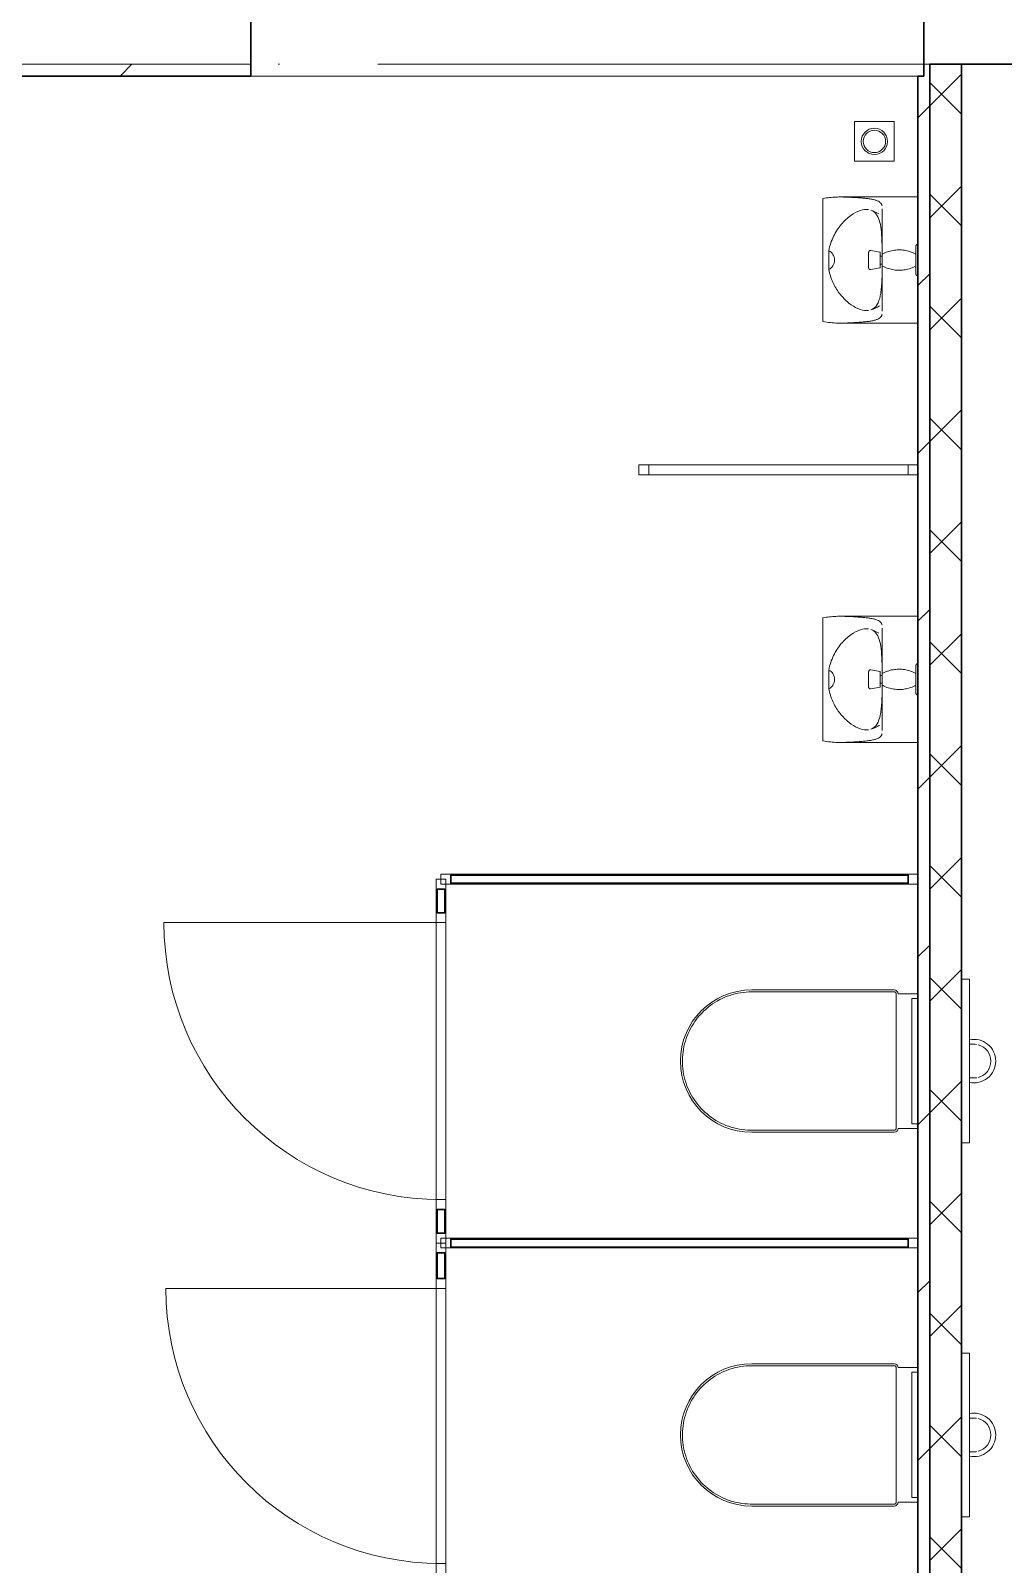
# Model space of a CAD drawing. Header units: millimetres. Extents: x -586848 to 520591, y -385801 to 675781.
# Drawn here: x 114362 to 116819, y 625079 to 628956 of the extents above; entities that cross this region are included whole.
import ezdxf

# ---------------------------------------------------------------- set-up
doc = ezdxf.new("R2010")
doc.units = ezdxf.units.MM
doc.linetypes.add('ADSK_Линия сетки', pattern=[25, 20, -2.5, 0, -2.5])
for name, color, linetype, lineweight in [('Витраж', 7, 'Continuous', 9), ('Двери', 252, 'Continuous', 9), ('Оси', 252, 'Continuous', 9), ('Сантехника', 252, 'Continuous', 9), ('Стены внутренние', 7, 'Continuous', 18), ('Стены наружные', 7, 'Continuous', 18), ('Стены разрез', 7, 'Continuous', 30)]:
    doc.layers.add(name, color=color, linetype=linetype, lineweight=lineweight)

# ---------------------------------------------------------------- blocks, each defined once
blk = doc.blocks.new('2 этаж')
at = {"layer": 'Витраж', "color": 251, "true_color": 0x636466, "extrusion": (0, 0, -1)}
for p, q in [((116701, -4851.8), (116701, -4876.8)), ((116726, -4851.8), (116701, -4851.8)), ((116701, -4876.8), (116726, -4876.8)), ((116726, -4876.8), (116726, -4851.8))]:
    blk.add_line(p, q, dxfattribs=at)
at = {"layer": 'Витраж', "color": 251, "true_color": 0x636466}
for p, q in [((116726, -4876.8), (116726, -4851.8)), ((116726, -4851.8), (117381, -4851.8)), ((117381, -4876.8), (116726, -4876.8)), ((117381, -4851.8), (117381, -4876.8)), ((117406, -4851.8), (117381, -4851.8)), ((117381, -4851.8), (117381, -4876.8)), ((117381, -4876.8), (117406, -4876.8)), ((116226, -5886.8), (117381, -5886.8)), ((116188.5, -5924.3), (116188.5, -5984.3)), ((116213.5, -5924.3), (116213.5, -5984.3)), ((116226, -5911.8), (117381, -5911.8)), ((116188.5, -6009.3), (116188.5, -6709.3)), ((116213.5, -6009.3), (116213.5, -6709.3)), ((116188.5, -6734.3), (116188.5, -6794.3)), ((116213.5, -6734.3), (116213.5, -6794.3)), ((116226, -6806.8), (117381, -6806.8)), ((116188.5, -6844.3), (116188.5, -6909.3)), ((116213.5, -6844.3), (116213.5, -6909.3)), ((116226, -6831.8), (117381, -6831.8)), ((116188.5, -6934.3), (116188.5, -7629.3)), ((116213.5, -6934.3), (116213.5, -7629.3))]:
    blk.add_line(p, q, dxfattribs=at)
at = {"layer": 'Витраж', "color": 251, "lineweight": 18, "true_color": 0x636466, "extrusion": (0, 0, -1)}
for p, q in [((116226, -5886.8), (116201, -5886.8)), ((116201, -5886.8), (116201, -5911.8)), ((116226, -5911.8), (116226, -5886.8)), ((116213.5, -5899.3), (116188.5, -5899.3)), ((116188.5, -5899.3), (116188.5, -5924.3)), ((116188.5, -5924.3), (116213.5, -5924.3)), ((116201, -5911.8), (116226, -5911.8)), ((116213.5, -5924.3), (116213.5, -5899.3)), ((116213.5, -5984.3), (116188.5, -5984.3)), ((116188.5, -5984.3), (116188.5, -6009.3)), ((116188.5, -6009.3), (116213.5, -6009.3)), ((116213.5, -6009.3), (116213.5, -5984.3)), ((116213.5, -6709.3), (116188.5, -6709.3)), ((116188.5, -6709.3), (116188.5, -6734.3)), ((116188.5, -6734.3), (116213.5, -6734.3)), ((116213.5, -6734.3), (116213.5, -6709.3)), ((116213.5, -6819.3), (116188.5, -6819.3)), ((116188.5, -6819.3), (116188.5, -6844.3)), ((116226, -6806.8), (116201, -6806.8)), ((116201, -6806.8), (116201, -6831.8)), ((116213.5, -6844.3), (116213.5, -6819.3)), ((116226, -6831.8), (116226, -6806.8)), ((116188.5, -6844.3), (116213.5, -6844.3)), ((116201, -6831.8), (116226, -6831.8)), ((116213.5, -6909.3), (116188.5, -6909.3)), ((116188.5, -6909.3), (116188.5, -6934.3)), ((116188.5, -6934.3), (116213.5, -6934.3)), ((116213.5, -6934.3), (116213.5, -6909.3)), ((116213.5, -7629.3), (116188.5, -7629.3)), ((116188.5, -7629.3), (116188.5, -7654.3)), ((116213.5, -7654.3), (116213.5, -7629.3))]:
    blk.add_line(p, q, dxfattribs=at)
at = {"layer": 'Витраж', "color": 251, "lineweight": 18, "true_color": 0x636466}
for p, q in [((117406, -5886.8), (117381, -5886.8)), ((117381, -5886.8), (117381, -5911.8)), ((117406, -5911.8), (117406, -5886.8)), ((117381, -5911.8), (117406, -5911.8)), ((116213.5, -6794.3), (116188.5, -6794.3)), ((116188.5, -6794.3), (116188.5, -6819.3)), ((116188.5, -6819.3), (116213.5, -6819.3)), ((116213.5, -6819.3), (116213.5, -6794.3)), ((117406, -6806.8), (117381, -6806.8)), ((117381, -6806.8), (117381, -6831.8)), ((117406, -6831.8), (117406, -6806.8)), ((117381, -6831.8), (117406, -6831.8))]:
    blk.add_line(p, q, dxfattribs=at)
at = {"layer": 'Двери', "color": 251, "true_color": 0x636466}
for p, q in [((116188.5, -6009.3), (115501, -6009.3)), ((116188.5, -6934.3), (115506, -6934.3))]:
    blk.add_line(p, q, dxfattribs=at)
for centre, radius in [((116201, -6009.3), 700), ((116201, -6934.3), 695)]:
    blk.add_arc(centre, radius, 180, 270, dxfattribs=at)
at = {"layer": 'Оси', "color": 251, "linetype": 'ADSK_Линия сетки', "ltscale": 100, "true_color": 0x636466}
blk.add_line((170543.3, -3839.3), (93565.9, -3839.3), dxfattribs=at)
at = {"layer": 'Сантехника', "color": 251, "true_color": 0x636466}
for p, q in [((117246, -3984.3), (117246, -4084.3)), ((117346, -3984.3), (117246, -3984.3)), ((117346, -4084.3), (117346, -3984.3)), ((117246, -4084.3), (117346, -4084.3)), ((117166, -4489.8), (117166, -4178.7)), ((117406, -4174.8), (117208.9, -4174.8)), ((117315.8, -4224.3), (117315.8, -4325.6)), ((117180.8, -4334.3), (117180.8, -4310.7)), ((117180.8, -4357.8), (117180.8, -4334.3)), ((117311, -4314.3), (117287.3, -4310.1)), ((117311, -4334.3), (117311, -4314.3)), ((117316, -4324.3), (117311, -4324.3)), ((117311, -4354.3), (117311, -4334.3)), ((117315.6, -4310.4), (117315.6, -4325.6)), ((117316, -4319.3), (117316, -4334.3)), ((117316, -4334.3), (117316, -4349.3)), ((117287.3, -4358.4), (117311, -4354.3)), ((117311, -4344.3), (117316, -4344.3)), ((117315.6, -4342.9), (117315.6, -4358.1)), ((117315.8, -4342.9), (117315.8, -4444.3)), ((117208.9, -4493.7), (117406, -4493.7)), ((117166, -5549.8), (117166, -5238.7)), ((117406, -5234.8), (117208.9, -5234.8)), ((117315.8, -5284.3), (117315.8, -5385.6)), ((117180.8, -5394.3), (117180.8, -5370.7)), ((117311, -5374.3), (117287.3, -5370.1)), ((117311, -5394.3), (117311, -5374.3)), ((117316, -5384.3), (117311, -5384.3)), ((117315.6, -5370.4), (117315.6, -5385.6)), ((117316, -5379.3), (117316, -5394.3)), ((117180.8, -5417.8), (117180.8, -5394.3)), ((117287.3, -5418.4), (117311, -5414.3)), ((117311, -5414.3), (117311, -5394.3)), ((117311, -5404.3), (117316, -5404.3)), ((117315.6, -5402.9), (117315.6, -5418.1)), ((117315.8, -5402.9), (117315.8, -5504.3)), ((117316, -5394.3), (117316, -5409.3)), ((117208.9, -5553.7), (117406, -5553.7)), ((117346, -6179.3), (116986, -6179.3)), ((117346, -6184.3), (116986, -6184.3)), ((117351, -6529.3), (117351, -6189.3)), ((117406, -6189.3), (117356, -6189.3)), ((117391, -6517.5), (117391, -6201)), ((117391, -6201), (117406, -6201)), ((116986, -6534.3), (117346, -6534.3)), ((116986, -6539.3), (117346, -6539.3)), ((117356, -6529.3), (117406, -6529.3)), ((117406, -6517.5), (117391, -6517.5)), ((117346, -7124.3), (116986, -7124.3)), ((117346, -7129.3), (116986, -7129.3)), ((117351, -7474.3), (117351, -7134.3)), ((117406, -7134.3), (117356, -7134.3)), ((117391, -7462.5), (117391, -7146)), ((117391, -7146), (117406, -7146)), ((116986, -7479.3), (117346, -7479.3)), ((117356, -7474.3), (117406, -7474.3)), ((117406, -7462.5), (117391, -7462.5)), ((116986, -7484.3), (117346, -7484.3))]:
    blk.add_line(p, q, dxfattribs=at)
at = {"layer": 'Сантехника', "color": 251, "lineweight": 9, "true_color": 0x636466}
for p, q in [((117536, -6152.5), (117516, -6152.5)), ((117536, -6177.5), (117536, -6152.5)), ((117536, -6177.5), (117536, -6541)), ((117536, -6566), (117536, -6541)), ((117516, -6566), (117536, -6566)), ((117536, -7097.5), (117516, -7097.5)), ((117536, -7122.5), (117536, -7097.5)), ((117536, -7122.5), (117536, -7486)), ((117516, -7511), (117536, -7511)), ((117536, -7511), (117536, -7486))]:
    blk.add_line(p, q, dxfattribs=at)
at = {"layer": 'Сантехника', "color": 251, "true_color": 0x636466, "flags": 128}
for points in [[(117307.4, -4217.4), (117302.2, -4214.6), (117296.8, -4212.1), (117291.3, -4209.7), (117287.3, -4208.2)], [(117401, -4299.3), (117401, -4299.1), (117401, -4298.9), (117401, -4298.7), (117401.1, -4298.5), (117401.1, -4298.3), (117401.1, -4298.1), (117401.2, -4297.9), (117401.3, -4297.7), (117401.3, -4297.5), (117401.4, -4297.3), (117401.5, -4297.1), (117401.6, -4296.9), (117401.7, -4296.8), (117401.8, -4296.6), (117401.9, -4296.4), (117402, -4296.3), (117402.1, -4296.1), (117402.2, -4296), (117402.4, -4295.8), (117402.5, -4295.7), (117402.7, -4295.5), (117402.8, -4295.4), (117403, -4295.3), (117403.1, -4295.2), (117403.3, -4295), (117403.5, -4294.9), (117403.6, -4294.8), (117403.8, -4294.8), (117404, -4294.7), (117404.2, -4294.6), (117404.4, -4294.5), (117404.6, -4294.5), (117404.8, -4294.4), (117405, -4294.4), (117405.2, -4294.3), (117405.4, -4294.3), (117405.6, -4294.3), (117405.8, -4294.3), (117406, -4294.3), (117406, -4294.3)], [(117401, -4319), (117401, -4318.1), (117401, -4316.9), (117401, -4315.7), (117401, -4314.5), (117401, -4313.4), (117401, -4312.2), (117401, -4311.2), (117401, -4310.1), (117401, -4309.1), (117401, -4308.2), (117401, -4307.3), (117401, -4306.4), (117401, -4305.6), (117401, -4304.8), (117401, -4304.1), (117401, -4303.4), (117401, -4302.7), (117401, -4302.2), (117401, -4301.6), (117401, -4301.2), (117401, -4300.7), (117401, -4300.3), (117401, -4300), (117401, -4299.8), (117401, -4299.6), (117401, -4299.4), (117401, -4299.3), (117401, -4299.3)], [(117401, -4299.3), (117401, -4299.3), (117401, -4299.4), (117401, -4299.5), (117401, -4299.7), (117401, -4300), (117401, -4300.3), (117401, -4300.6), (117401, -4301), (117401, -4301.5), (117401, -4302), (117401, -4302.6), (117401, -4303.2), (117401, -4303.9), (117401, -4304.6), (117401, -4305.4), (117401, -4306.2), (117401, -4307), (117401, -4307.9), (117401, -4308.9), (117401, -4309.9), (117401, -4310.9), (117401, -4312), (117401, -4313), (117401, -4314.2), (117401, -4315.3), (117401, -4316.5), (117401, -4317.8), (117401, -4319), (117401, -4320.3), (117401, -4321.6), (117401, -4322.9), (117401, -4324.2), (117401, -4325.6), (117401, -4326.9), (117401, -4328.3), (117401, -4329.7), (117401, -4331.1), (117401, -4332.5), (117401, -4333.9), (117401, -4334.3)], [(117281.5, -4315), (117281.5, -4314.8), (117281.5, -4314.6), (117281.5, -4314.4), (117281.5, -4314.2), (117281.6, -4314), (117281.6, -4313.8), (117281.7, -4313.6), (117281.7, -4313.4), (117281.8, -4313.2), (117281.9, -4313.1), (117281.9, -4312.9), (117282, -4312.7), (117282.1, -4312.5), (117282.2, -4312.3), (117282.3, -4312.2), (117282.5, -4312), (117282.6, -4311.9), (117282.7, -4311.7), (117282.8, -4311.6), (117283, -4311.4), (117283.1, -4311.3), (117283.3, -4311.1), (117283.4, -4311), (117283.6, -4310.9), (117283.8, -4310.8), (117283.9, -4310.7), (117284.1, -4310.6), (117284.3, -4310.5), (117284.5, -4310.4), (117284.7, -4310.3), (117284.8, -4310.3), (117285, -4310.2), (117285.2, -4310.2), (117285.4, -4310.1), (117285.6, -4310.1), (117285.8, -4310), (117286, -4310), (117286.2, -4310), (117286.4, -4310), (117286.6, -4310), (117286.8, -4310), (117287, -4310), (117287.2, -4310.1), (117287.3, -4310.1)], [(117281.5, -4334.3), (117281.5, -4333.5), (117281.5, -4332.7), (117281.5, -4331.9), (117281.5, -4331.2), (117281.5, -4330.4), (117281.5, -4329.7), (117281.5, -4328.9), (117281.5, -4328.2), (117281.5, -4327.5), (117281.5, -4326.8), (117281.5, -4326.1), (117281.5, -4325.4), (117281.5, -4324.7), (117281.5, -4324), (117281.5, -4323.4), (117281.5, -4322.8), (117281.5, -4322.1), (117281.5, -4321.6), (117281.5, -4321), (117281.5, -4320.4), (117281.5, -4319.9), (117281.5, -4319.4), (117281.5, -4318.9), (117281.5, -4318.5), (117281.5, -4318.1), (117281.5, -4317.7), (117281.5, -4317.3), (117281.5, -4316.9), (117281.5, -4316.6), (117281.5, -4316.3), (117281.5, -4316), (117281.5, -4315.8), (117281.5, -4315.6), (117281.5, -4315.4), (117281.5, -4315.3), (117281.5, -4315.2), (117281.5, -4315.1), (117281.5, -4315), (117281.5, -4315)], [(117281.5, -4315), (117281.5, -4315), (117281.5, -4315.1), (117281.5, -4315.1), (117281.5, -4315.2), (117281.5, -4315.4), (117281.5, -4315.6), (117281.5, -4315.8), (117281.5, -4316), (117281.5, -4316.2), (117281.5, -4316.5), (117281.5, -4316.8), (117281.5, -4317.2), (117281.5, -4317.5), (117281.5, -4317.9), (117281.5, -4318.4), (117281.5, -4318.8), (117281.5, -4319.3), (117281.5, -4319.8), (117281.5, -4320.3), (117281.5, -4320.8), (117281.5, -4321.4), (117281.5, -4322), (117281.5, -4322.6), (117281.5, -4323.2), (117281.5, -4323.9), (117281.5, -4324.5), (117281.5, -4325.2), (117281.5, -4325.9), (117281.5, -4326.6), (117281.5, -4327.3), (117281.5, -4328), (117281.5, -4328.7), (117281.5, -4329.5), (117281.5, -4330.2), (117281.5, -4331), (117281.5, -4331.7), (117281.5, -4332.5), (117281.5, -4333.3), (117281.5, -4334), (117281.5, -4334.3)], [(117281.5, -4334.3), (117281.5, -4335), (117281.5, -4335.8), (117281.5, -4336.6), (117281.5, -4337.3), (117281.5, -4338.1), (117281.5, -4338.8), (117281.5, -4339.6), (117281.5, -4340.3), (117281.5, -4341), (117281.5, -4341.7), (117281.5, -4342.5), (117281.5, -4343.1), (117281.5, -4343.8), (117281.5, -4344.5), (117281.5, -4345.1), (117281.5, -4345.7), (117281.5, -4346.4), (117281.5, -4346.9), (117281.5, -4347.5), (117281.5, -4348.1), (117281.5, -4348.6), (117281.5, -4349.1), (117281.5, -4349.6), (117281.5, -4350), (117281.5, -4350.5), (117281.5, -4350.9), (117281.5, -4351.2), (117281.5, -4351.6), (117281.5, -4351.9), (117281.5, -4352.2), (117281.5, -4352.5), (117281.5, -4352.7), (117281.5, -4352.9), (117281.5, -4353.1), (117281.5, -4353.2), (117281.5, -4353.3), (117281.5, -4353.4), (117281.5, -4353.5), (117281.5, -4353.5)], [(117281.5, -4353.5), (117281.5, -4353.5), (117281.5, -4353.4), (117281.5, -4353.4), (117281.5, -4353.3), (117281.5, -4353.1), (117281.5, -4353), (117281.5, -4352.8), (117281.5, -4352.5), (117281.5, -4352.3), (117281.5, -4352), (117281.5, -4351.7), (117281.5, -4351.3), (117281.5, -4351), (117281.5, -4350.6), (117281.5, -4350.1), (117281.5, -4349.7), (117281.5, -4349.2), (117281.5, -4348.7), (117281.5, -4348.2), (117281.5, -4347.7), (117281.5, -4347.1), (117281.5, -4346.5), (117281.5, -4345.9), (117281.5, -4345.3), (117281.5, -4344.7), (117281.5, -4344), (117281.5, -4343.3), (117281.5, -4342.6), (117281.5, -4341.9), (117281.5, -4341.2), (117281.5, -4340.5), (117281.5, -4339.8), (117281.5, -4339), (117281.5, -4338.3), (117281.5, -4337.5), (117281.5, -4336.8), (117281.5, -4336), (117281.5, -4335.2), (117281.5, -4334.5), (117281.5, -4334.3)], [(117316, -4319.3), (117319.2, -4317.6), (117322.5, -4316.1), (117325.8, -4314.7), (117329.2, -4313.5), (117332.6, -4312.4), (117336.1, -4311.4), (117339.6, -4310.6), (117343.1, -4309.9), (117346.7, -4309.4), (117350.3, -4309), (117353.8, -4308.7), (117357.4, -4308.6), (117361, -4308.6), (117364.6, -4308.8), (117368.2, -4309.1), (117371.8, -4309.6), (117375.3, -4310.2), (117378.9, -4310.9), (117382.4, -4311.8), (117385.8, -4312.8), (117389.2, -4314), (117392.6, -4315.3), (117395.9, -4316.7), (117399.1, -4318.3), (117401, -4319.3)], [(117401, -4334.3), (117401, -4335.7), (117401, -4337.1), (117401, -4338.4), (117401, -4339.8), (117401, -4341.2), (117401, -4342.6), (117401, -4343.9), (117401, -4345.3), (117401, -4346.6), (117401, -4347.9), (117401, -4349.2), (117401, -4350.4), (117401, -4351.6), (117401, -4352.8), (117401, -4354), (117401, -4355.2), (117401, -4356.3), (117401, -4357.3), (117401, -4358.4), (117401, -4359.4), (117401, -4360.3), (117401, -4361.2), (117401, -4362.1), (117401, -4362.9), (117401, -4363.7), (117401, -4364.4), (117401, -4365.1), (117401, -4365.8), (117401, -4366.3), (117401, -4366.9), (117401, -4367.4), (117401, -4367.8), (117401, -4368.2), (117401, -4368.5), (117401, -4368.7), (117401, -4369), (117401, -4369.1), (117401, -4369.2), (117401, -4369.3)], [(117287.3, -4358.4), (117287.1, -4358.5), (117286.9, -4358.5), (117286.7, -4358.5), (117286.5, -4358.5), (117286.3, -4358.5), (117286.1, -4358.5), (117285.9, -4358.5), (117285.7, -4358.5), (117285.5, -4358.4), (117285.3, -4358.4), (117285.2, -4358.3), (117285, -4358.3), (117284.8, -4358.2), (117284.6, -4358.1), (117284.4, -4358.1), (117284.2, -4358), (117284, -4357.9), (117283.9, -4357.8), (117283.7, -4357.7), (117283.5, -4357.6), (117283.4, -4357.4), (117283.2, -4357.3), (117283.1, -4357.2), (117282.9, -4357), (117282.8, -4356.9), (117282.7, -4356.7), (117282.5, -4356.6), (117282.4, -4356.4), (117282.3, -4356.3), (117282.2, -4356.1), (117282.1, -4355.9), (117282, -4355.7), (117281.9, -4355.6), (117281.8, -4355.4), (117281.8, -4355.2), (117281.7, -4355), (117281.6, -4354.8), (117281.6, -4354.6), (117281.5, -4354.4), (117281.5, -4354.2), (117281.5, -4354), (117281.5, -4353.8), (117281.5, -4353.6), (117281.5, -4353.5)], [(117401, -4349.3), (117397.8, -4350.9), (117394.5, -4352.4), (117391.2, -4353.8), (117387.8, -4355), (117384.4, -4356.1), (117380.9, -4357.1), (117377.4, -4357.9), (117373.9, -4358.6), (117370.3, -4359.1), (117366.8, -4359.5), (117363.2, -4359.8), (117359.6, -4359.9), (117356, -4359.9), (117352.4, -4359.7), (117348.8, -4359.4), (117345.2, -4358.9), (117341.7, -4358.3), (117338.1, -4357.6), (117334.7, -4356.7), (117331.2, -4355.7), (117327.8, -4354.5), (117324.4, -4353.2), (117321.1, -4351.8), (117317.9, -4350.2), (117316, -4349.3)], [(117401, -4369.3), (117401, -4369.2), (117401, -4369.1), (117401, -4369), (117401, -4368.8), (117401, -4368.6), (117401, -4368.3), (117401, -4367.9), (117401, -4367.5), (117401, -4367), (117401, -4366.5), (117401, -4365.9), (117401, -4365.3), (117401, -4364.6), (117401, -4363.9), (117401, -4363.1), (117401, -4362.3), (117401, -4361.5), (117401, -4360.6), (117401, -4359.6), (117401, -4358.6), (117401, -4357.6), (117401, -4356.6), (117401, -4355.5), (117401, -4354.3), (117401, -4353.2), (117401, -4352), (117401, -4350.7), (117401, -4349.5)], [(117406, -4374.3), (117405.8, -4374.2), (117405.6, -4374.2), (117405.4, -4374.2), (117405.2, -4374.2), (117405, -4374.2), (117404.8, -4374.1), (117404.6, -4374.1), (117404.4, -4374), (117404.2, -4373.9), (117404.1, -4373.9), (117403.9, -4373.8), (117403.7, -4373.7), (117403.5, -4373.6), (117403.4, -4373.5), (117403.2, -4373.4), (117403, -4373.3), (117402.9, -4373.1), (117402.7, -4373), (117402.6, -4372.9), (117402.4, -4372.7), (117402.3, -4372.6), (117402.2, -4372.4), (117402, -4372.3), (117401.9, -4372.1), (117401.8, -4372), (117401.7, -4371.8), (117401.6, -4371.6), (117401.5, -4371.4), (117401.4, -4371.2), (117401.3, -4371.1), (117401.3, -4370.9), (117401.2, -4370.7), (117401.2, -4370.5), (117401.1, -4370.3), (117401.1, -4370.1), (117401, -4369.9), (117401, -4369.7), (117401, -4369.5), (117401, -4369.3), (117401, -4369.3)], [(117287.3, -4460.3), (117292.9, -4458.2), (117298.4, -4455.7), (117303.7, -4453.1), (117308.8, -4450.3)], [(117307.4, -5277.4), (117302.2, -5274.6), (117296.8, -5272.1), (117291.3, -5269.7), (117287.3, -5268.2)], [(117281.5, -5375), (117281.5, -5374.8), (117281.5, -5374.6), (117281.5, -5374.4), (117281.5, -5374.2), (117281.6, -5374), (117281.6, -5373.8), (117281.7, -5373.6), (117281.7, -5373.4), (117281.8, -5373.2), (117281.9, -5373.1), (117281.9, -5372.9), (117282, -5372.7), (117282.1, -5372.5), (117282.2, -5372.3), (117282.3, -5372.2), (117282.5, -5372), (117282.6, -5371.9), (117282.7, -5371.7), (117282.8, -5371.6), (117283, -5371.4), (117283.1, -5371.3), (117283.3, -5371.1), (117283.4, -5371), (117283.6, -5370.9), (117283.8, -5370.8), (117283.9, -5370.7), (117284.1, -5370.6), (117284.3, -5370.5), (117284.5, -5370.4), (117284.7, -5370.3), (117284.8, -5370.3), (117285, -5370.2), (117285.2, -5370.2), (117285.4, -5370.1), (117285.6, -5370.1), (117285.8, -5370), (117286, -5370), (117286.2, -5370), (117286.4, -5370), (117286.6, -5370), (117286.8, -5370), (117287, -5370), (117287.2, -5370.1), (117287.3, -5370.1)], [(117281.5, -5394.3), (117281.5, -5393.5), (117281.5, -5392.7), (117281.5, -5391.9), (117281.5, -5391.2), (117281.5, -5390.4), (117281.5, -5389.7), (117281.5, -5388.9), (117281.5, -5388.2), (117281.5, -5387.5), (117281.5, -5386.8), (117281.5, -5386.1), (117281.5, -5385.4), (117281.5, -5384.7), (117281.5, -5384), (117281.5, -5383.4), (117281.5, -5382.8), (117281.5, -5382.1), (117281.5, -5381.6), (117281.5, -5381), (117281.5, -5380.4), (117281.5, -5379.9), (117281.5, -5379.4), (117281.5, -5378.9), (117281.5, -5378.5), (117281.5, -5378.1), (117281.5, -5377.7), (117281.5, -5377.3), (117281.5, -5376.9), (117281.5, -5376.6), (117281.5, -5376.3), (117281.5, -5376), (117281.5, -5375.8), (117281.5, -5375.6), (117281.5, -5375.4), (117281.5, -5375.3), (117281.5, -5375.2), (117281.5, -5375.1), (117281.5, -5375), (117281.5, -5375)], [(117281.5, -5375), (117281.5, -5375), (117281.5, -5375.1), (117281.5, -5375.1), (117281.5, -5375.2), (117281.5, -5375.4), (117281.5, -5375.6), (117281.5, -5375.8), (117281.5, -5376), (117281.5, -5376.2), (117281.5, -5376.5), (117281.5, -5376.8), (117281.5, -5377.2), (117281.5, -5377.5), (117281.5, -5377.9), (117281.5, -5378.4), (117281.5, -5378.8), (117281.5, -5379.3), (117281.5, -5379.8), (117281.5, -5380.3), (117281.5, -5380.8), (117281.5, -5381.4), (117281.5, -5382), (117281.5, -5382.6), (117281.5, -5383.2), (117281.5, -5383.9), (117281.5, -5384.5), (117281.5, -5385.2), (117281.5, -5385.9), (117281.5, -5386.6), (117281.5, -5387.3), (117281.5, -5388), (117281.5, -5388.7), (117281.5, -5389.5), (117281.5, -5390.2), (117281.5, -5391), (117281.5, -5391.7), (117281.5, -5392.5), (117281.5, -5393.3), (117281.5, -5394), (117281.5, -5394.3)], [(117316, -5379.3), (117319.2, -5377.6), (117322.5, -5376.1), (117325.8, -5374.7), (117329.2, -5373.5), (117332.6, -5372.4), (117336.1, -5371.4), (117339.6, -5370.6), (117343.1, -5369.9), (117346.7, -5369.4), (117350.3, -5369), (117353.8, -5368.7), (117357.4, -5368.6), (117361, -5368.6), (117364.6, -5368.8), (117368.2, -5369.1), (117371.8, -5369.6), (117375.3, -5370.2), (117378.9, -5370.9), (117382.4, -5371.8), (117385.8, -5372.8), (117389.2, -5374), (117392.6, -5375.3), (117395.9, -5376.7), (117399.1, -5378.3), (117401, -5379.3)], [(117401, -5359.3), (117401, -5359.1), (117401, -5358.9), (117401, -5358.7), (117401.1, -5358.5), (117401.1, -5358.3), (117401.1, -5358.1), (117401.2, -5357.9), (117401.3, -5357.7), (117401.3, -5357.5), (117401.4, -5357.3), (117401.5, -5357.1), (117401.6, -5356.9), (117401.7, -5356.8), (117401.8, -5356.6), (117401.9, -5356.4), (117402, -5356.3), (117402.1, -5356.1), (117402.2, -5356), (117402.4, -5355.8), (117402.5, -5355.7), (117402.7, -5355.5), (117402.8, -5355.4), (117403, -5355.3), (117403.1, -5355.2), (117403.3, -5355), (117403.5, -5354.9), (117403.6, -5354.8), (117403.8, -5354.8), (117404, -5354.7), (117404.2, -5354.6), (117404.4, -5354.5), (117404.6, -5354.5), (117404.8, -5354.4), (117405, -5354.4), (117405.2, -5354.3), (117405.4, -5354.3), (117405.6, -5354.3), (117405.8, -5354.3), (117406, -5354.3), (117406, -5354.3)], [(117401, -5378.1), (117401, -5376.9), (117401, -5375.7), (117401, -5374.5), (117401, -5373.4), (117401, -5372.2), (117401, -5371.2), (117401, -5370.1), (117401, -5369.1), (117401, -5368.2), (117401, -5367.3), (117401, -5366.4), (117401, -5365.6), (117401, -5364.8), (117401, -5364.1), (117401, -5363.4), (117401, -5362.7), (117401, -5362.2), (117401, -5361.6), (117401, -5361.2), (117401, -5360.7), (117401, -5360.3), (117401, -5360), (117401, -5359.8), (117401, -5359.6), (117401, -5359.4), (117401, -5359.3), (117401, -5359.3)], [(117401, -5359.3), (117401, -5359.3), (117401, -5359.4), (117401, -5359.5), (117401, -5359.7), (117401, -5360), (117401, -5360.3), (117401, -5360.6), (117401, -5361), (117401, -5361.5), (117401, -5362), (117401, -5362.6), (117401, -5363.2), (117401, -5363.9), (117401, -5364.6), (117401, -5365.4), (117401, -5366.2), (117401, -5367), (117401, -5367.9), (117401, -5368.9), (117401, -5369.9), (117401, -5370.9), (117401, -5372), (117401, -5373), (117401, -5374.2), (117401, -5375.3), (117401, -5376.5), (117401, -5377.8), (117401, -5379), (117401, -5380.3), (117401, -5381.6), (117401, -5382.9), (117401, -5384.2), (117401, -5385.6), (117401, -5386.9), (117401, -5388.3), (117401, -5389.7), (117401, -5391.1), (117401, -5392.5), (117401, -5393.9), (117401, -5394.3)], [(117281.5, -5394.3), (117281.5, -5395), (117281.5, -5395.8), (117281.5, -5396.6), (117281.5, -5397.3), (117281.5, -5398.1), (117281.5, -5398.8), (117281.5, -5399.6), (117281.5, -5400.3), (117281.5, -5401), (117281.5, -5401.7), (117281.5, -5402.5), (117281.5, -5403.1), (117281.5, -5403.8), (117281.5, -5404.5), (117281.5, -5405.1), (117281.5, -5405.7), (117281.5, -5406.4), (117281.5, -5406.9), (117281.5, -5407.5), (117281.5, -5408.1), (117281.5, -5408.6), (117281.5, -5409.1), (117281.5, -5409.6), (117281.5, -5410), (117281.5, -5410.5), (117281.5, -5410.9), (117281.5, -5411.2), (117281.5, -5411.6), (117281.5, -5411.9), (117281.5, -5412.2), (117281.5, -5412.5), (117281.5, -5412.7), (117281.5, -5412.9), (117281.5, -5413.1), (117281.5, -5413.2), (117281.5, -5413.3), (117281.5, -5413.4), (117281.5, -5413.5), (117281.5, -5413.5)], [(117281.5, -5413.5), (117281.5, -5413.5), (117281.5, -5413.4), (117281.5, -5413.4), (117281.5, -5413.3), (117281.5, -5413.1), (117281.5, -5413), (117281.5, -5412.8), (117281.5, -5412.5), (117281.5, -5412.3), (117281.5, -5412), (117281.5, -5411.7), (117281.5, -5411.3), (117281.5, -5411), (117281.5, -5410.6), (117281.5, -5410.1), (117281.5, -5409.7), (117281.5, -5409.2), (117281.5, -5408.7), (117281.5, -5408.2), (117281.5, -5407.7), (117281.5, -5407.1), (117281.5, -5406.5), (117281.5, -5405.9), (117281.5, -5405.3), (117281.5, -5404.7), (117281.5, -5404), (117281.5, -5403.3), (117281.5, -5402.6), (117281.5, -5401.9), (117281.5, -5401.2), (117281.5, -5400.5), (117281.5, -5399.8), (117281.5, -5399), (117281.5, -5398.3), (117281.5, -5397.5), (117281.5, -5396.8), (117281.5, -5396), (117281.5, -5395.2), (117281.5, -5394.5), (117281.5, -5394.3)], [(117287.3, -5418.4), (117287.1, -5418.5), (117286.9, -5418.5), (117286.7, -5418.5), (117286.5, -5418.5), (117286.3, -5418.5), (117286.1, -5418.5), (117285.9, -5418.5), (117285.7, -5418.5), (117285.5, -5418.4), (117285.3, -5418.4), (117285.2, -5418.3), (117285, -5418.3), (117284.8, -5418.2), (117284.6, -5418.1), (117284.4, -5418.1), (117284.2, -5418), (117284, -5417.9), (117283.9, -5417.8), (117283.7, -5417.7), (117283.5, -5417.6), (117283.4, -5417.4), (117283.2, -5417.3), (117283.1, -5417.2), (117282.9, -5417), (117282.8, -5416.9), (117282.7, -5416.7), (117282.5, -5416.6), (117282.4, -5416.4), (117282.3, -5416.3), (117282.2, -5416.1), (117282.1, -5415.9), (117282, -5415.7), (117281.9, -5415.6), (117281.8, -5415.4), (117281.8, -5415.2), (117281.7, -5415), (117281.6, -5414.8), (117281.6, -5414.6), (117281.5, -5414.4), (117281.5, -5414.2), (117281.5, -5414), (117281.5, -5413.8), (117281.5, -5413.6), (117281.5, -5413.5)], [(117401, -5409.3), (117397.8, -5410.9), (117394.5, -5412.4), (117391.2, -5413.8), (117387.8, -5415), (117384.4, -5416.1), (117380.9, -5417.1), (117377.4, -5417.9), (117373.9, -5418.6), (117370.3, -5419.1), (117366.8, -5419.5), (117363.2, -5419.8), (117359.6, -5419.9), (117356, -5419.9), (117352.4, -5419.7), (117348.8, -5419.4), (117345.2, -5418.9), (117341.7, -5418.3), (117338.1, -5417.6), (117334.7, -5416.7), (117331.2, -5415.7), (117327.8, -5414.5), (117324.4, -5413.2), (117321.1, -5411.8), (117317.9, -5410.2), (117316, -5409.3)], [(117401, -5394.3), (117401, -5395.7), (117401, -5397.1), (117401, -5398.4), (117401, -5399.8), (117401, -5401.2), (117401, -5402.6), (117401, -5403.9), (117401, -5405.3), (117401, -5406.6), (117401, -5407.9), (117401, -5409.2), (117401, -5410.4), (117401, -5411.6), (117401, -5412.8), (117401, -5414), (117401, -5415.2), (117401, -5416.3), (117401, -5417.3), (117401, -5418.4), (117401, -5419.4), (117401, -5420.3), (117401, -5421.2), (117401, -5422.1), (117401, -5422.9), (117401, -5423.7), (117401, -5424.4), (117401, -5425.1), (117401, -5425.8), (117401, -5426.3), (117401, -5426.9), (117401, -5427.4), (117401, -5427.8), (117401, -5428.2), (117401, -5428.5), (117401, -5428.7), (117401, -5429), (117401, -5429.1), (117401, -5429.2), (117401, -5429.3)], [(117401, -5429.3), (117401, -5429.2), (117401, -5429.1), (117401, -5429), (117401, -5428.8), (117401, -5428.6), (117401, -5428.3), (117401, -5427.9), (117401, -5427.5), (117401, -5427), (117401, -5426.5), (117401, -5425.9), (117401, -5425.3), (117401, -5424.6), (117401, -5423.9), (117401, -5423.1), (117401, -5422.3), (117401, -5421.5), (117401, -5420.6), (117401, -5419.6), (117401, -5418.6), (117401, -5417.6), (117401, -5416.6), (117401, -5415.5), (117401, -5414.3), (117401, -5413.2), (117401, -5412), (117401, -5410.7), (117401, -5409.5)], [(117406, -5434.3), (117405.8, -5434.2), (117405.6, -5434.2), (117405.4, -5434.2), (117405.2, -5434.2), (117405, -5434.2), (117404.8, -5434.1), (117404.6, -5434.1), (117404.4, -5434), (117404.2, -5433.9), (117404.1, -5433.9), (117403.9, -5433.8), (117403.7, -5433.7), (117403.5, -5433.6), (117403.4, -5433.5), (117403.2, -5433.4), (117403, -5433.3), (117402.9, -5433.1), (117402.7, -5433), (117402.6, -5432.9), (117402.4, -5432.7), (117402.3, -5432.6), (117402.2, -5432.4), (117402, -5432.3), (117401.9, -5432.1), (117401.8, -5432), (117401.7, -5431.8), (117401.6, -5431.6), (117401.5, -5431.4), (117401.4, -5431.2), (117401.3, -5431.1), (117401.3, -5430.9), (117401.2, -5430.7), (117401.2, -5430.5), (117401.1, -5430.3), (117401.1, -5430.1), (117401, -5429.9), (117401, -5429.7), (117401, -5429.5), (117401, -5429.3), (117401, -5429.3)], [(117287.3, -5520.3), (117292.9, -5518.2), (117298.4, -5515.7), (117303.7, -5513.1), (117308.8, -5510.3)], [(116986, -6184.3), (116979, -6184.4), (116972, -6184.8), (116965.1, -6185.5), (116958.1, -6186.5), (116951.2, -6187.7), (116944.4, -6189.3), (116937.6, -6191.1), (116931, -6193.1), (116924.4, -6195.5), (116917.9, -6198.1), (116911.5, -6200.9), (116905.2, -6204), (116899.1, -6207.4), (116893, -6211), (116887.2, -6214.8), (116881.5, -6218.9), (116876, -6223.2), (116870.6, -6227.7), (116865.4, -6232.4), (116860.5, -6237.3), (116855.7, -6242.4), (116851.1, -6247.8), (116846.8, -6253.2), (116842.6, -6258.9), (116838.7, -6264.7), (116835.1, -6270.7), (116831.7, -6276.8), (116828.5, -6283), (116825.6, -6289.4), (116822.9, -6295.8), (116820.5, -6302.4), (116818.4, -6309.1), (116816.5, -6315.8), (116814.9, -6322.6), (116813.6, -6329.5), (116812.5, -6336.4), (116811.7, -6343.4), (116811.2, -6350.4), (116811, -6357.4), (116811.1, -6364.4), (116811.4, -6371.4), (116812, -6378.3), (116813, -6385.3), (116814.1, -6392.2), (116815.6, -6399), (116817.3, -6405.8), (116819.3, -6412.5), (116821.6, -6419.1), (116824.1, -6425.7), (116826.9, -6432.1), (116829.9, -6438.4), (116833.2, -6444.6), (116836.7, -6450.6), (116840.5, -6456.5), (116844.5, -6462.2), (116848.8, -6467.8), (116853.2, -6473.2), (116857.9, -6478.4), (116862.7, -6483.5), (116867.8, -6488.3), (116873.1, -6492.9), (116878.5, -6497.3), (116884.1, -6501.5), (116889.9, -6505.5), (116895.8, -6509.2), (116901.9, -6512.7), (116908.1, -6515.9), (116914.4, -6518.9), (116920.8, -6521.7), (116927.4, -6524.1), (116934, -6526.4), (116940.7, -6528.3), (116947.5, -6530), (116954.4, -6531.4), (116961.3, -6532.5), (116968.3, -6533.4), (116975.2, -6533.9), (116982.2, -6534.2), (116986, -6534.3)], [(117351, -6189.3), (117351, -6189.1), (117351, -6188.9), (117351, -6188.7), (117350.9, -6188.5), (117350.9, -6188.3), (117350.9, -6188.1), (117350.8, -6187.9), (117350.8, -6187.7), (117350.7, -6187.5), (117350.6, -6187.3), (117350.5, -6187.1), (117350.4, -6186.9), (117350.3, -6186.8), (117350.2, -6186.6), (117350.1, -6186.4), (117350, -6186.3), (117349.9, -6186.1), (117349.8, -6186), (117349.6, -6185.8), (117349.5, -6185.7), (117349.3, -6185.5), (117349.2, -6185.4), (117349, -6185.3), (117348.9, -6185.2), (117348.7, -6185), (117348.5, -6184.9), (117348.4, -6184.8), (117348.2, -6184.8), (117348, -6184.7), (117347.8, -6184.6), (117347.6, -6184.5), (117347.4, -6184.5), (117347.2, -6184.4), (117347.1, -6184.4), (117346.9, -6184.3), (117346.7, -6184.3), (117346.5, -6184.3), (117346.3, -6184.3), (117346.1, -6184.3), (117346, -6184.3)], [(117346, -6534.3), (117346.2, -6534.2), (117346.4, -6534.2), (117346.6, -6534.2), (117346.8, -6534.2), (117347, -6534.2), (117347.2, -6534.1), (117347.4, -6534.1), (117347.6, -6534), (117347.8, -6533.9), (117348, -6533.9), (117348.1, -6533.8), (117348.3, -6533.7), (117348.5, -6533.6), (117348.7, -6533.5), (117348.8, -6533.4), (117349, -6533.3), (117349.2, -6533.1), (117349.3, -6533), (117349.5, -6532.9), (117349.6, -6532.7), (117349.7, -6532.6), (117349.9, -6532.4), (117350, -6532.3), (117350.1, -6532.1), (117350.2, -6532), (117350.3, -6531.8), (117350.4, -6531.6), (117350.5, -6531.4), (117350.6, -6531.2), (117350.7, -6531.1), (117350.7, -6530.9), (117350.8, -6530.7), (117350.8, -6530.5), (117350.9, -6530.3), (117350.9, -6530.1), (117351, -6529.9), (117351, -6529.7), (117351, -6529.5), (117351, -6529.3), (117351, -6529.3)], [(116986, -7129.3), (116979, -7129.4), (116972, -7129.8), (116965.1, -7130.5), (116958.1, -7131.5), (116951.2, -7132.7), (116944.4, -7134.3), (116937.6, -7136.1), (116931, -7138.1), (116924.4, -7140.5), (116917.9, -7143.1), (116911.5, -7145.9), (116905.2, -7149), (116899.1, -7152.4), (116893, -7156), (116887.2, -7159.8), (116881.5, -7163.9), (116876, -7168.2), (116870.6, -7172.7), (116865.4, -7177.4), (116860.5, -7182.3), (116855.7, -7187.4), (116851.1, -7192.8), (116846.8, -7198.2), (116842.6, -7203.9), (116838.7, -7209.7), (116835.1, -7215.7), (116831.7, -7221.8), (116828.5, -7228), (116825.6, -7234.4), (116822.9, -7240.8), (116820.5, -7247.4), (116818.4, -7254.1), (116816.5, -7260.8), (116814.9, -7267.6), (116813.6, -7274.5), (116812.5, -7281.4), (116811.7, -7288.4), (116811.2, -7295.4), (116811, -7302.4), (116811.1, -7309.4), (116811.4, -7316.4), (116812, -7323.3), (116813, -7330.3), (116814.1, -7337.2), (116815.6, -7344), (116817.3, -7350.8), (116819.3, -7357.5), (116821.6, -7364.1), (116824.1, -7370.7), (116826.9, -7377.1), (116829.9, -7383.4), (116833.2, -7389.6), (116836.7, -7395.6), (116840.5, -7401.5), (116844.5, -7407.2), (116848.8, -7412.8), (116853.2, -7418.2), (116857.9, -7423.4), (116862.7, -7428.5), (116867.8, -7433.3), (116873.1, -7437.9), (116878.5, -7442.3), (116884.1, -7446.5), (116889.9, -7450.5), (116895.8, -7454.2), (116901.9, -7457.7), (116908.1, -7460.9), (116914.4, -7463.9), (116920.8, -7466.7), (116927.4, -7469.1), (116934, -7471.4), (116940.7, -7473.3), (116947.5, -7475), (116954.4, -7476.4), (116961.3, -7477.5), (116968.3, -7478.4), (116975.2, -7478.9), (116982.2, -7479.2), (116986, -7479.3)], [(117351, -7134.3), (117351, -7134.1), (117351, -7133.9), (117351, -7133.7), (117350.9, -7133.5), (117350.9, -7133.3), (117350.9, -7133.1), (117350.8, -7132.9), (117350.8, -7132.7), (117350.7, -7132.5), (117350.6, -7132.3), (117350.5, -7132.1), (117350.4, -7131.9), (117350.3, -7131.8), (117350.2, -7131.6), (117350.1, -7131.4), (117350, -7131.3), (117349.9, -7131.1), (117349.8, -7131), (117349.6, -7130.8), (117349.5, -7130.7), (117349.3, -7130.5), (117349.2, -7130.4), (117349, -7130.3), (117348.9, -7130.2), (117348.7, -7130), (117348.5, -7129.9), (117348.4, -7129.8), (117348.2, -7129.8), (117348, -7129.7), (117347.8, -7129.6), (117347.6, -7129.5), (117347.4, -7129.5), (117347.2, -7129.4), (117347.1, -7129.4), (117346.9, -7129.3), (117346.7, -7129.3), (117346.5, -7129.3), (117346.3, -7129.3), (117346.1, -7129.3), (117346, -7129.3)], [(117346, -7479.3), (117346.2, -7479.2), (117346.4, -7479.2), (117346.6, -7479.2), (117346.8, -7479.2), (117347, -7479.2), (117347.2, -7479.1), (117347.4, -7479.1), (117347.6, -7479), (117347.8, -7478.9), (117348, -7478.9), (117348.1, -7478.8), (117348.3, -7478.7), (117348.5, -7478.6), (117348.7, -7478.5), (117348.8, -7478.4), (117349, -7478.3), (117349.2, -7478.1), (117349.3, -7478), (117349.5, -7477.9), (117349.6, -7477.7), (117349.7, -7477.6), (117349.9, -7477.4), (117350, -7477.3), (117350.1, -7477.1), (117350.2, -7477), (117350.3, -7476.8), (117350.4, -7476.6), (117350.5, -7476.4), (117350.6, -7476.2), (117350.7, -7476.1), (117350.7, -7475.9), (117350.8, -7475.7), (117350.8, -7475.5), (117350.9, -7475.3), (117350.9, -7475.1), (117351, -7474.9), (117351, -7474.7), (117351, -7474.5), (117351, -7474.3), (117351, -7474.3)]]:
    blk.add_lwpolyline(points, dxfattribs=at)
at = {"layer": 'Сантехника', "color": 251, "lineweight": 9, "true_color": 0x636466, "flags": 128}
for points in [[(117547.5, -6316.6), (117547.4, -6316.6), (117547.3, -6316.6), (117547.1, -6316.6), (117546.9, -6316.6), (117546.6, -6316.6), (117546.2, -6316.6), (117545.7, -6316.6), (117545.2, -6316.6), (117544.6, -6316.6), (117543.9, -6316.6), (117543.2, -6316.6), (117542.4, -6316.6), (117541.5, -6316.6), (117540.6, -6316.6), (117539.6, -6316.6), (117538.5, -6316.6), (117537.4, -6316.6), (117536.3, -6316.6)], [(117537.1, -6402), (117538.3, -6402), (117539.3, -6402), (117540.3, -6402), (117541.3, -6402), (117542.1, -6402), (117543, -6402), (117543.7, -6402), (117544.4, -6402), (117545, -6402), (117545.6, -6402), (117546, -6402), (117546.5, -6402), (117546.8, -6402), (117547.1, -6402), (117547.3, -6402), (117547.4, -6402), (117547.5, -6402), (117547.5, -6402)], [(117547.5, -7261.6), (117547.4, -7261.6), (117547.3, -7261.6), (117547.1, -7261.6), (117546.9, -7261.6), (117546.6, -7261.6), (117546.2, -7261.6), (117545.7, -7261.6), (117545.2, -7261.6), (117544.6, -7261.6), (117543.9, -7261.6), (117543.2, -7261.6), (117542.4, -7261.6), (117541.5, -7261.6), (117540.6, -7261.6), (117539.6, -7261.6), (117538.5, -7261.6), (117537.4, -7261.6), (117536.3, -7261.6)], [(117537.1, -7347), (117538.3, -7347), (117539.3, -7347), (117540.3, -7347), (117541.3, -7347), (117542.1, -7347), (117543, -7347), (117543.7, -7347), (117544.4, -7347), (117545, -7347), (117545.6, -7347), (117546, -7347), (117546.5, -7347), (117546.8, -7347), (117547.1, -7347), (117547.3, -7347), (117547.4, -7347), (117547.5, -7347), (117547.5, -7347)]]:
    blk.add_lwpolyline(points, dxfattribs=at)
at = {"layer": 'Сантехника', "color": 251, "true_color": 0x636466}
for centre, radius, start, end in [((117296, -4034.3), 33.3, 0, 180), ((117296, -4034.3), 28.3, 0, 180), ((117296, -4034.3), 33.3, 180, 0), ((117296, -4034.3), 28.3, 180, 0), ((116986, -6359.3), 180, 90, 270), ((116986, -6359.3), 175, 90, 90.9078), ((116986, -6359.3), 175, 90, 90.9078), ((117346, -6189.3), 10, 0, 90), ((117346, -6189.3), 5, 60, 90), ((117346, -6189.3), 5, 60, 90), ((117346, -6189.3), 5, 60, 75), ((117346, -6189.3), 5, 0, 30), ((117346, -6189.3), 5, 0, 30), ((117346, -6189.3), 5, 0, 30), ((116986, -6359.3), 175, 269.0922, 270), ((116986, -6359.3), 175, 269.0922, 270), ((117346, -6529.3), 10, 270, 0), ((117346, -6529.3), 5, 270, 300), ((117346, -6529.3), 5, 270, 300), ((117346, -6529.3), 5, 285, 300), ((117346, -6529.3), 5, 330, 0), ((117346, -6529.3), 5, 330, 0), ((117346, -6529.3), 5, 330, 0), ((116986, -7304.3), 180, 90, 270), ((116986, -7304.3), 175, 90, 90.9078), ((116986, -7304.3), 175, 90, 90.9078), ((117346, -7134.3), 10, 0, 90), ((117346, -7134.3), 5, 60, 90), ((117346, -7134.3), 5, 60, 90), ((117346, -7134.3), 5, 60, 75), ((117346, -7134.3), 5, 0, 30), ((117346, -7134.3), 5, 0, 30), ((117346, -7134.3), 5, 0, 30), ((116986, -7304.3), 175, 269.0922, 270), ((116986, -7304.3), 175, 269.0922, 270), ((117346, -7474.3), 10, 270, 0), ((117346, -7474.3), 5, 270, 300), ((117346, -7474.3), 5, 270, 300), ((117346, -7474.3), 5, 285, 300), ((117346, -7474.3), 5, 330, 0), ((117346, -7474.3), 5, 330, 0), ((117346, -7474.3), 5, 330, 356.7765)]:
    blk.add_arc(centre, radius, start, end, dxfattribs=at)
at = {"layer": 'Сантехника', "color": 251, "lineweight": 9, "true_color": 0x636466}
for centre, radius, start, end in [((117547.5, -6359.3), 55, 0, 102.0258), ((117547.5, -6359.3), 42.7, 92.2417, 94.1976), ((117547.5, -6359.3), 42.7, 87.9172, 90), ((117547.5, -6359.3), 42.7, 80.8699, 90), ((117547.5, -6359.3), 42.7, 0, 75), ((117547.5, -6359.3), 55, 257.9742, 0), ((117547.5, -6359.3), 42.7, 285, 0), ((117547.5, -6359.3), 42.7, 267.2428, 279.4986), ((117547.5, -6359.3), 42.7, 270, 272.5338), ((117547.5, -7304.3), 55, 0, 102.0258), ((117547.5, -7304.3), 42.7, 92.2417, 94.1976), ((117547.5, -7304.3), 42.7, 87.9172, 90), ((117547.5, -7304.3), 42.7, 80.8699, 90), ((117547.5, -7304.3), 42.7, 0, 75), ((117547.5, -7304.3), 55, 257.9742, 0), ((117547.5, -7304.3), 42.7, 285, 0), ((117547.5, -7304.3), 42.7, 267.2428, 279.4986), ((117547.5, -7304.3), 42.7, 270, 272.5338)]:
    blk.add_arc(centre, radius, start, end, dxfattribs=at)
at = {"layer": 'Сантехника', "color": 251, "true_color": 0x636466}
for centre, major_axis, start_param, end_param in [((117173.7, -4334.3), (0, 25), 4.712389, 5.943447), ((117173.7, -4334.3), (0, -25), 0.339739, 1.570796), ((117173.7, -5394.3), (0, 25), 4.712389, 5.943447), ((117173.7, -5394.3), (0, -25), 0.339739, 1.570796)]:
    blk.add_ellipse(centre, major_axis=major_axis, ratio=0.859293, start_param=start_param, end_param=end_param, dxfattribs=at)
for points, knots in [([(117166, -4178.7), (117171.7, -4177.7), (117182.8, -4176), (117196.2, -4175.1), (117206.4, -4174.7), (117213.9, -4174.8), (117221.3, -4175), (117228.4, -4175.2), (117235.4, -4175.6), (117244.3, -4176), (117254.8, -4176.6), (117266.3, -4177.5), (117277.3, -4178.6), (117287.3, -4180), (117296.3, -4181.9), (117303.6, -4184.2), (117308.4, -4186.8), (117310.9, -4189), (117312.2, -4190.3), (117313, -4191.4), (117313.8, -4192.5), (117314.4, -4193.7), (117314.8, -4194.7), (117315.1, -4195.6), (117315.2, -4196.1), (117315.3, -4196.4), (117315.3, -4196.5)], [-1, -1, -1, -1, -0.9416667, -0.8833333, -0.8541667, -0.825, -0.7958333, -0.7666667, -0.7375, -0.7083333, -0.65, -0.5916667, -0.5333333, -0.4666667, -0.4, -0.3333333, -0.2666667, -0.2333333, -0.2166667, -0.2, -0.1833333, -0.1666667, -0.15, -0.1416667, -0.1375, -0.1333333, -0.1333333, -0.1333333, -0.1333333]), ([(117180.8, -4310.7), (117182, -4304.2), (117185.2, -4291.7), (117192.5, -4274), (117201.6, -4257.9), (117215.9, -4238.9), (117236.1, -4220.3), (117260.5, -4207.5), (117274.7, -4205.8), (117281, -4206.6)], [0, 0, 0, 0, 0.0526316, 0.1052632, 0.1578947, 0.2105263, 0.3157895, 0.4210526, 0.5263158, 0.5263158, 0.5263158, 0.5263158]), ([(117289.7, -4209.2), (117292.4, -4210.4), (117299.1, -4215.1), (117307.2, -4227.8), (117312.6, -4249.7), (117314.6, -4272.9), (117315.4, -4293.8), (117315.5, -4304.7), (117315.6, -4310.4)], [0.5789474, 0.5789474, 0.5789474, 0.5789474, 0.6315789, 0.7236842, 0.8157895, 0.9078947, 0.9539474, 1, 1, 1, 1]), ([(117316, -4205), (117316, -4205.1), (117316, -4205.4), (117316, -4206), (117316, -4207.1), (117316, -4208.7), (117315.9, -4210.9), (117315.9, -4214), (117315.9, -4218.3), (117315.8, -4222.2), (117315.8, -4224.3)], [-0.06666667, -0.06666667, -0.06666667, -0.06666667, -0.06458333, -0.0625, -0.05833333, -0.05, -0.04166667, -0.03333333, -0.01666667, 0, 0, 0, 0]), ([(117280.9, -4461.9), (117277.8, -4462.3), (117267.8, -4462.3), (117249.4, -4456.1), (117226.8, -4440.5), (117206.4, -4418.6), (117192.5, -4395.4), (117184.6, -4374.4), (117181.9, -4363.5), (117180.8, -4357.8)], [0.4736842, 0.4736842, 0.4736842, 0.4736842, 0.5263158, 0.6315789, 0.7236842, 0.8157895, 0.9078947, 0.9539474, 1, 1, 1, 1]), ([(117315.6, -4358.1), (117315.5, -4364.6), (117315.3, -4377), (117314.6, -4394.7), (117313.2, -4410.8), (117310.3, -4429.8), (117303.9, -4448.3), (117295.1, -4456.8), (117289.7, -4459.3)], [0, 0, 0, 0, 0.0526316, 0.1052632, 0.1578947, 0.2105263, 0.3157895, 0.4210526, 0.4210526, 0.4210526, 0.4210526]), ([(117315.8, -4444.3), (117315.8, -4447.3), (117315.9, -4451.6), (117315.9, -4456.5), (117316, -4459.8), (117316, -4462), (117316, -4463.2), (117316, -4463.5), (117316, -4463.6)], [-1, -1, -1, -1, -0.975, -0.9625, -0.95, -0.9375, -0.934375, -0.9328125, -0.9328125, -0.9328125, -0.9328125]), ([(117315.3, -4472), (117315.3, -4472), (117315.3, -4472.2), (117315.1, -4472.7), (117314.9, -4473.6), (117314.5, -4474.5), (117314.1, -4475.4), (117313.6, -4476.3), (117312.9, -4477.2), (117312.2, -4478.2), (117310.9, -4479.5), (117308.4, -4481.7), (117303.6, -4484.3), (117296.3, -4486.6), (117287.3, -4488.5), (117276.8, -4489.9), (117264.7, -4491.2), (117251.3, -4492.1), (117236.5, -4492.9), (117223, -4493.5), (117211.8, -4493.7), (117200.3, -4493.7), (117185.2, -4492.8), (117172.5, -4491), (117166, -4489.8)], [-0.8666667, -0.8666667, -0.8666667, -0.8666667, -0.865625, -0.8625, -0.85, -0.8375, -0.825, -0.8125, -0.8, -0.7833333, -0.7666667, -0.7333333, -0.6666667, -0.6, -0.5333333, -0.4666667, -0.4, -0.3333333, -0.2666667, -0.2, -0.1666667, -0.1333333, -0.0666667, 0, 0, 0, 0]), ([(117166, -5238.7), (117171.7, -5237.7), (117182.8, -5236), (117196.2, -5235.1), (117206.4, -5234.7), (117213.9, -5234.8), (117221.3, -5235), (117228.4, -5235.2), (117235.4, -5235.6), (117244.3, -5236), (117254.8, -5236.6), (117266.3, -5237.5), (117277.3, -5238.6), (117287.3, -5240), (117296.3, -5241.9), (117303.6, -5244.2), (117308.4, -5246.8), (117310.9, -5249), (117312.2, -5250.3), (117313, -5251.4), (117313.8, -5252.5), (117314.4, -5253.7), (117314.8, -5254.7), (117315.1, -5255.6), (117315.2, -5256.1), (117315.3, -5256.4), (117315.3, -5256.5)], [-1, -1, -1, -1, -0.9416667, -0.8833333, -0.8541667, -0.825, -0.7958333, -0.7666667, -0.7375, -0.7083333, -0.65, -0.5916667, -0.5333333, -0.4666667, -0.4, -0.3333333, -0.2666667, -0.2333333, -0.2166667, -0.2, -0.1833333, -0.1666667, -0.15, -0.1416667, -0.1375, -0.1333333, -0.1333333, -0.1333333, -0.1333333]), ([(117180.8, -5370.7), (117182, -5364.2), (117185.2, -5351.7), (117192.5, -5334), (117201.6, -5317.9), (117215.9, -5298.9), (117236.1, -5280.3), (117260.5, -5267.5), (117274.7, -5265.8), (117281, -5266.6)], [0, 0, 0, 0, 0.0526316, 0.1052632, 0.1578947, 0.2105263, 0.3157895, 0.4210526, 0.5263158, 0.5263158, 0.5263158, 0.5263158]), ([(117289.7, -5269.2), (117292.4, -5270.4), (117299.1, -5275.1), (117307.2, -5287.8), (117312.6, -5309.7), (117314.6, -5332.9), (117315.4, -5353.8), (117315.5, -5364.7), (117315.6, -5370.4)], [0.5789474, 0.5789474, 0.5789474, 0.5789474, 0.6315789, 0.7236842, 0.8157895, 0.9078947, 0.9539474, 1, 1, 1, 1]), ([(117316, -5265), (117316, -5265.1), (117316, -5265.4), (117316, -5266), (117316, -5267.1), (117316, -5268.7), (117315.9, -5270.9), (117315.9, -5274), (117315.9, -5278.3), (117315.8, -5282.2), (117315.8, -5284.3)], [-0.06666667, -0.06666667, -0.06666667, -0.06666667, -0.06458333, -0.0625, -0.05833333, -0.05, -0.04166667, -0.03333333, -0.01666667, 0, 0, 0, 0]), ([(117280.9, -5521.9), (117277.8, -5522.3), (117267.8, -5522.3), (117249.4, -5516.1), (117226.8, -5500.5), (117206.4, -5478.6), (117192.5, -5455.4), (117184.6, -5434.4), (117181.9, -5423.5), (117180.8, -5417.8)], [0.4736842, 0.4736842, 0.4736842, 0.4736842, 0.5263158, 0.6315789, 0.7236842, 0.8157895, 0.9078947, 0.9539474, 1, 1, 1, 1]), ([(117315.6, -5418.1), (117315.5, -5424.6), (117315.3, -5437), (117314.6, -5454.7), (117313.2, -5470.8), (117310.3, -5489.8), (117303.9, -5508.3), (117295.1, -5516.8), (117289.7, -5519.3)], [0, 0, 0, 0, 0.0526316, 0.1052632, 0.1578947, 0.2105263, 0.3157895, 0.4210526, 0.4210526, 0.4210526, 0.4210526]), ([(117315.8, -5504.3), (117315.8, -5507.3), (117315.9, -5511.6), (117315.9, -5516.5), (117316, -5519.8), (117316, -5522), (117316, -5523.2), (117316, -5523.5), (117316, -5523.6)], [-1, -1, -1, -1, -0.975, -0.9625, -0.95, -0.9375, -0.934375, -0.9328125, -0.9328125, -0.9328125, -0.9328125]), ([(117315.3, -5532), (117315.3, -5532), (117315.3, -5532.2), (117315.1, -5532.7), (117314.9, -5533.6), (117314.5, -5534.5), (117314.1, -5535.4), (117313.6, -5536.3), (117312.9, -5537.2), (117312.2, -5538.2), (117310.9, -5539.5), (117308.4, -5541.7), (117303.6, -5544.3), (117296.3, -5546.6), (117287.3, -5548.5), (117276.8, -5549.9), (117264.7, -5551.2), (117251.3, -5552.1), (117236.5, -5552.9), (117223, -5553.5), (117211.8, -5553.7), (117200.3, -5553.7), (117185.2, -5552.8), (117172.5, -5551), (117166, -5549.8)], [-0.8666667, -0.8666667, -0.8666667, -0.8666667, -0.865625, -0.8625, -0.85, -0.8375, -0.825, -0.8125, -0.8, -0.7833333, -0.7666667, -0.7333333, -0.6666667, -0.6, -0.5333333, -0.4666667, -0.4, -0.3333333, -0.2666667, -0.2, -0.1666667, -0.1333333, -0.0666667, 0, 0, 0, 0])]:
    blk.add_open_spline(points, degree=3, knots=knots, dxfattribs=at)
at = {"layer": 'Стены внутренние', "color": 251, "lineweight": 30, "true_color": 0x636466}
for p, q in [((115721, -3839.3), (115721, -3289.3)), ((117421, -3289.3), (117421, -3839.3)), ((117516, -3839.3), (117916, -3839.3))]:
    blk.add_line(p, q, dxfattribs=at)
at = {"layer": 'Стены внутренние', "color": 251, "true_color": 0x636466}
for p, q in [((114881, -3839.3), (115721, -3839.3)), ((117421, -3839.3), (117436, -3839.3))]:
    blk.add_line(p, q, dxfattribs=at)
at = {"layer": 'Стены наружные', "color": 251, "lineweight": 30, "true_color": 0x636466}
for p, q in [((114911, -3869.3), (115721, -3869.3)), ((115721, -3869.3), (115721, -3839.3)), ((117406, -3869.3), (117406, -7739.3)), ((117421, -3869.3), (117406, -3869.3)), ((117421, -3839.3), (117421, -3869.3)), ((117436, -3839.3), (117436, -7769.3)), ((117516, -3839.3), (117436, -3839.3)), ((117516, -7769.3), (117516, -3839.3))]:
    blk.add_line(p, q, dxfattribs=at)
at = {"layer": 'Стены наружные', "color": 251, "linetype": 'Continuous', "lineweight": 9, "true_color": 0x636466}
for p, q in [((115390.1, -3869.3), (115420.1, -3839.3)), ((117436, -3944.6), (117516, -3864.6)), ((117516, -3965.3), (117436, -3885.3)), ((117406, -3974.6), (117436, -3944.6)), ((117436, -4227.5), (117516, -4147.5)), ((117516, -4248.1), (117436, -4168.1)), ((117406, -4398.9), (117436, -4368.9)), ((117436, -4510.3), (117516, -4430.3)), ((117516, -4531), (117436, -4451)), ((117436, -4793.2), (117516, -4713.2)), ((117516, -4813.8), (117436, -4733.8)), ((117406, -4823.2), (117436, -4793.2)), ((117436, -5076), (117516, -4996)), ((117516, -5096.6), (117436, -5016.6)), ((117406, -5247.4), (117436, -5217.4)), ((117436, -5358.8), (117516, -5278.8)), ((117516, -5379.5), (117436, -5299.5)), ((117436, -5641.7), (117516, -5561.7)), ((117516, -5662.3), (117436, -5582.3)), ((117406, -5671.7), (117436, -5641.7)), ((117436, -5924.5), (117516, -5844.5)), ((117516, -5945.2), (117436, -5865.2)), ((117406, -6096), (117436, -6066)), ((117436, -6207.4), (117516, -6127.4)), ((117516, -6228), (117436, -6148)), ((117436, -6490.2), (117516, -6410.2)), ((117516, -6510.9), (117436, -6430.9)), ((117406, -6520.2), (117436, -6490.2)), ((117436, -6773.1), (117516, -6693.1)), ((117516, -6793.7), (117436, -6713.7)), ((117406, -6944.5), (117436, -6914.5)), ((117436, -7055.9), (117516, -6975.9)), ((117516, -7076.5), (117436, -6996.5)), ((117436, -7338.7), (117516, -7258.7)), ((117516, -7359.4), (117436, -7279.4)), ((117406, -7368.7), (117436, -7338.7)), ((117436, -7621.6), (117516, -7541.6)), ((117516, -7642.2), (117436, -7562.2))]:
    blk.add_line(p, q, dxfattribs=at)
at = {"layer": 'Стены наружные', "color": 251, "true_color": 0x636466}
blk.add_line((117406, -3869.3), (115721, -3869.3), dxfattribs=at)
at = {"layer": 'Стены разрез', "color": 251, "true_color": 0x636466}
for p, q in [((117381, -5889.3), (116226, -5889.3)), ((116226, -5889.3), (116226, -5909.3)), ((117381, -5909.3), (117381, -5889.3)), ((116211, -5924.3), (116191, -5924.3)), ((116191, -5924.3), (116191, -5984.3)), ((116211, -5984.3), (116211, -5924.3)), ((116226, -5909.3), (117381, -5909.3)), ((116191, -5984.3), (116211, -5984.3)), ((116211, -6734.3), (116191, -6734.3)), ((116191, -6734.3), (116191, -6794.3)), ((116211, -6794.3), (116211, -6734.3)), ((116191, -6794.3), (116211, -6794.3)), ((117381, -6809.3), (116226, -6809.3)), ((116226, -6809.3), (116226, -6829.3)), ((117381, -6829.3), (117381, -6809.3)), ((116211, -6844.3), (116191, -6844.3)), ((116191, -6844.3), (116191, -6909.3)), ((116211, -6909.3), (116211, -6844.3)), ((116226, -6829.3), (117381, -6829.3)), ((116191, -6909.3), (116211, -6909.3))]:
    blk.add_line(p, q, dxfattribs=at)

msp = doc.modelspace()

# ---------------------------------------------------------------- block references
msp.add_blockref('2 этаж', (-802.7, 632710.4))

doc.saveas('drawing.dxf')
